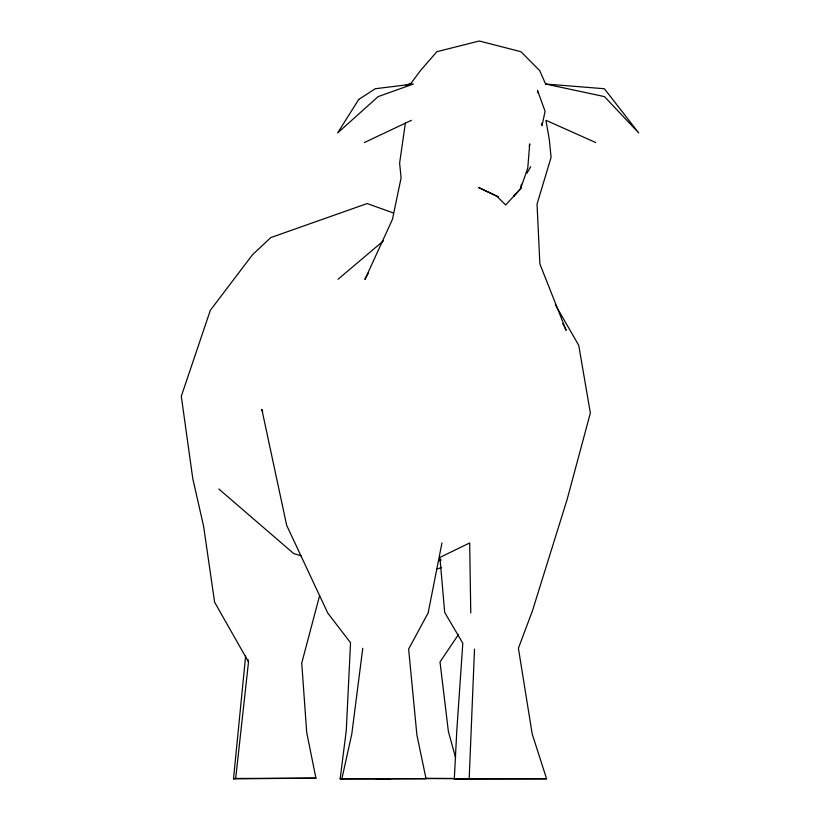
<?xml version="1.0" encoding="UTF-8"?>
<svg xmlns="http://www.w3.org/2000/svg" width="820" height="820" viewBox="0 0 820 820"><rect width="100%" height="100%" fill="white"/><g stroke="black" fill="none" stroke-linecap="round" stroke-linejoin="round"><path stroke-width="1.23" d="M474.513 649.081L469.183 778.774L454.311 779L456.791 730.722L462.818 643.259L444.686 612.417L439.909 557.405L469.675 542.963L470.772 612.899M319.656 595.453L301.739 663.072L306.7 732.444L315.925 778.159L233.515 778.826L245.631 655.887M247.886 659.485L248.511 661.955L235.678 778.467L233.515 778.826M441.959 542.963L428.153 612.899L408.626 649.081L416.898 734.966L426.041 778.774L340.136 778.928L346.276 730.548L350.54 642.736L327.785 613.104L286.672 525.333L261.846 409.436L262.707 411.835M362.768 648.251L351.8 733.961L341.868 778.774L340.136 778.928M405.377 123.133L399.617 163.098L401.093 177.889L392.472 219.309L364.91 279.446L368.518 272.732M498.529 196.841L478.511 187.462L496.951 196.339L505.663 204.949L520.444 189.102L521.448 184.213M529.228 146.339L529.73 143.889L527.783 167.936L520.444 189.102M514.981 194.145L513.72 196.339L521.479 187.462M526.922 173.276L530.694 166.685M458.554 634.403L440.012 661.955L448.366 731.419L455.664 757.957M338.004 279.292L383.391 240.906M364.408 142.526L411.404 120.304M405.5 85.475L411.138 83.168L420.424 70.633L436.886 51.691L479.239 41L520.925 51.691L539.673 70.633L545.638 84.029L604.442 96.606L638.708 132.922L604.391 88.734L545.638 84.029M438.843 560.808L441.242 559.968M436.722 568.988L441.601 567.583M454.311 779L546.591 778.774L532.19 733.961L518.404 648.251L532.405 610.941L567.153 499.37L590.349 413.054L578.756 345.384L555.335 304.722M235.678 778.467L315.925 778.159M341.868 778.774L454.926 778.539L425.713 778.323M469.183 778.774L546.591 778.774M375.375 778.58L390.433 778.846M301.042 555.786L293.704 553.561L218.858 489.038M393.538 213.026L367.155 203.555L270.815 237.574L252.488 254.743L210.33 310.298L181.292 396.265L192.792 478.665L203.575 526.081L214.604 602.167L248.511 661.955M595.689 142.526L545.935 120.304L549.359 139.984L551.071 157.44L537.038 204.088L539.867 263.917L566.149 330.357L562.766 323.572M541.61 123.184L542.03 125.593L545.085 111.305L537.51 90.415L537.684 92.855M358.709 99.476L337.666 132.922L378.143 96.606L413.362 84.029L375.211 88.734L358.709 99.476"/></g></svg>
